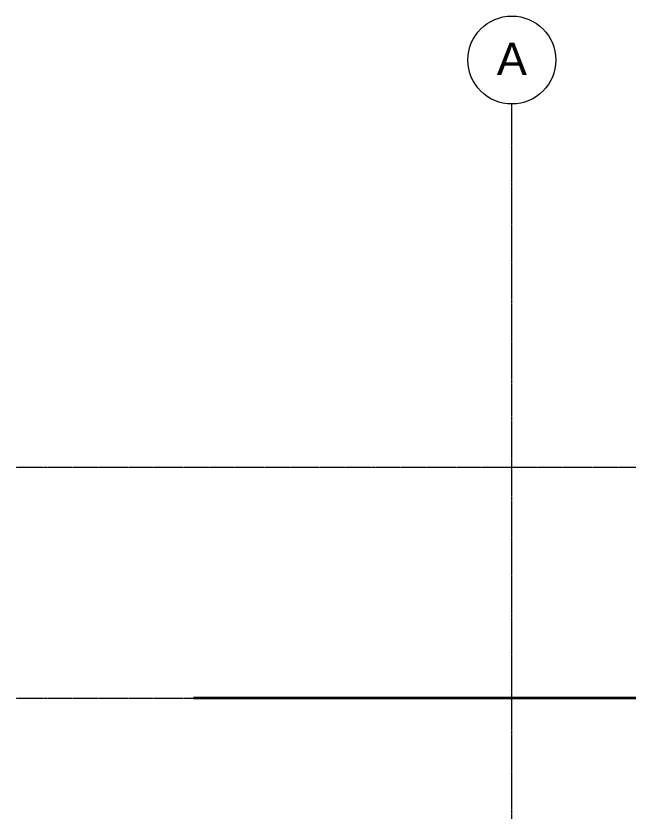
# Model space of a CAD drawing. Header units: inches. Extents: x -27425 to 3657, y -265 to 853.
# Drawn here: x -2595 to -1926, y -132 to 745 of the extents above; entities that cross this region are included whole.
import ezdxf

# ---------------------------------------------------------------- set-up
doc = ezdxf.new("R2010")
doc.units = ezdxf.units.IN
doc.header["$MEASUREMENT"] = 0
doc.linetypes.add('Grid Line 1_2_', pattern=[0.875, 0.5, -0.125, 0.125, -0.125])
for name, color, linetype, lineweight in [('A-FLOR-LEVL', 51, 'Continuous', 9), ('C-TOPO', 7, 'Continuous', 9), ('S-GRID', 1, 'Continuous', 9), ('S-GRID-IDEN', 1, 'Continuous', 9)]:
    doc.layers.add(name, color=color, linetype=linetype, lineweight=lineweight)
doc.styles.add('Arial_1', font='arial.ttf', dxfattribs={"height": 35.407186})

# ---------------------------------------------------------------- blocks, each defined once
blk = doc.blocks.new('Grid - Grid Head - Circle-14747-Section 5')
at = {"layer": 'S-GRID-IDEN'}
blk.add_circle((21143.8, 696.66), 48, dxfattribs=at)

msp = doc.modelspace()

# ---------------------------------------------------------------- linework, layer by layer
at = {"layer": 'A-FLOR-LEVL', "linetype": 'Grid Line 1_2_'}
for p, q in [((-2594.69, 252), (271.08, 252)), ((-2594.69, 0), (271.08, 0))]:
    msp.add_line(p, q, dxfattribs=at)
at = {"layer": 'C-TOPO', "lineweight": 35}
msp.add_line((-1834.27, 0), (-2401.25, 0), dxfattribs=at)
at = {"layer": 'C-TOPO'}
msp.add_line((-1834.27, 0), (-2401.25, 0), dxfattribs=at)
at = {"layer": 'S-GRID', "linetype": 'Grid Line 1_2_'}
msp.add_line((-2053.74, -132), (-2053.74, 648.66), dxfattribs=at)

# ---------------------------------------------------------------- block references
at = {"layer": 'S-GRID-IDEN'}
msp.add_blockref('Grid - Grid Head - Circle-14747-Section 5', (-23197.54, 0), dxfattribs=at)

# ---------------------------------------------------------------- next in the draw order: texts
at = {"layer": 'S-GRID-IDEN', "insert": (-2053.74, 715.53), "char_height": 35.41, "width": 39.312, "attachment_point": 2, "line_spacing_factor": 0.938532, "style": 'Arial_1', "bg_fill": 3, "box_fill_scale": 1.25, "bg_fill_color": 0, "bg_fill_transparency": 0}
msp.add_mtext('A', dxfattribs=at)

doc.saveas('drawing.dxf')
